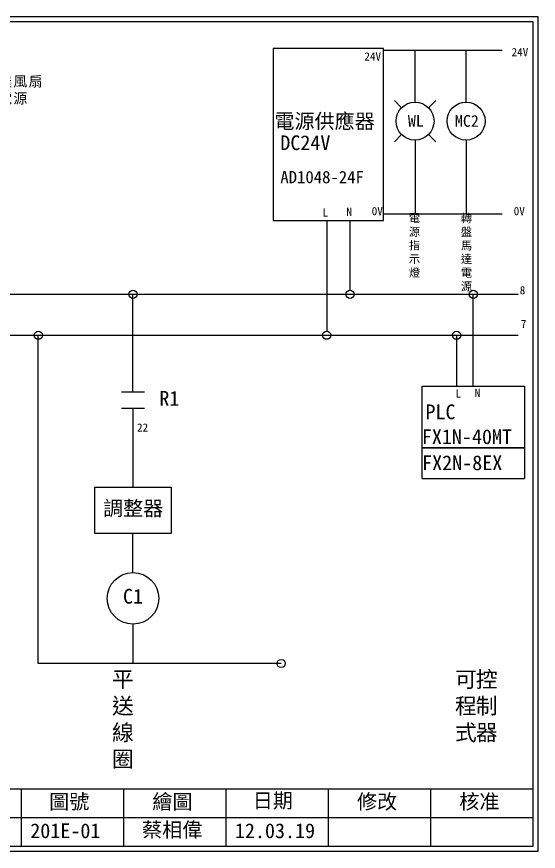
# Model space of a CAD drawing. Extents: x 10 to 297, y 3 to 207.
# Drawn here: x 169.5 to 297, y 3 to 207 of the extents above; entities that cross this region are included whole.
import ezdxf
from ezdxf.enums import TextEntityAlignment as Align

# ---------------------------------------------------------------- set-up
doc = ezdxf.new("R2010")
doc.units = 0
doc.layers.get('0').update_dxf_attribs({"linetype": 'CONTINUOUS'})
doc.layers.add('圖框層', color=7, linetype='CONTINUOUS')
doc.layers.add('標尺寸層', color=3, linetype='CONTINUOUS')
doc.styles.add('CNS', font='romanc.shx', dxfattribs={"bigfont": 'chineset.shx'})
doc.styles.add('STSL', font='KAIU.TTF')
doc.styles.add('標楷體', font='KAIU.TTF')

msp = doc.modelspace()

# ---------------------------------------------------------------- linework, layer by layer
for p, q in [((259.19, 199.2), (232.19, 199.2)), ((232.19, 199.2), (232.19, 157.2)), ((259.19, 157.2), (259.19, 199.2)), ((288.16, 198.67), (259.19, 198.67)), ((266.88, 189.99), (266.88, 198.67)), ((279.35, 189.99), (279.35, 198.67)), ((266.88, 186.09), (266.88, 189.99)), ((279.35, 186.09), (279.35, 189.99)), ((263.6, 184.73), (261.83, 186.5)), ((270.16, 184.73), (271.93, 186.5)), ((263.6, 178.17), (261.83, 176.4)), ((270.16, 178.17), (271.93, 176.4)), ((266.88, 176.81), (266.88, 172.86)), ((279.35, 176.81), (279.35, 172.86)), ((266.88, 172.86), (266.88, 158.72)), ((279.35, 172.86), (279.35, 158.72)), ((232.19, 157.2), (255.19, 157.2)), ((245.3, 157.2), (245.3, 130.12)), ((250.97, 157.2), (250.97, 140.12)), ((255.19, 157.2), (259.19, 157.2)), ((288.16, 158.72), (259.19, 158.72)), ((165.27, 139.12), (292.09, 139.12)), ((197.96, 115.27), (197.96, 139.12)), ((281.11, 116.64), (281.11, 139.12)), ((165.27, 129.12), (292.09, 129.12)), ((268.61, 116.64), (293.61, 116.64)), ((268.61, 101.64), (268.61, 116.64)), ((293.61, 116.64), (293.61, 101.64)), ((197.96, 111.3), (197.96, 91.96)), ((293.61, 101.64), (268.61, 101.64)), ((268.61, 101.64), (293.61, 101.64)), ((268.61, 94.14), (268.61, 101.64)), ((293.61, 101.64), (293.61, 94.14)), ((197.96, 71.11), (197.96, 80.64)), ((197.96, 58.51), (197.96, 48.91))]:
    msp.add_line(p, q)
msp.add_lwpolyline([(188.63, 91.96), (207.29, 91.96), (207.29, 80.64), (188.63, 80.64)], close=True)
for centre, radius in [((266.88, 181.45), 4.64), ((279.35, 181.45), 4.64), ((250.97, 139.12), 1), ((245.3, 129.12), 1), ((197.96, 64.81), 6.3)]:
    msp.add_circle(centre, radius)
at = {"layer": '圖框層', "color": 7}
for p, q in [((297, 206.97), (10, 206.97)), ((297, 3), (297, 206.97)), ((295.75, 205.72), (11.25, 205.72)), ((295.75, 4.25), (295.75, 205.72)), ((11.25, 18.25), (295.75, 18.25)), ((170.75, 4.25), (170.75, 18.25)), ((195.75, 4.25), (195.75, 18.25)), ((220.75, 4.25), (220.75, 18.25)), ((245.75, 4.25), (245.75, 18.25)), ((270.75, 4.25), (270.75, 18.25)), ((145.75, 11.25), (295.75, 11.25)), ((11.25, 4.25), (295.75, 4.25)), ((10, 3), (297, 3))]:
    msp.add_line(p, q, dxfattribs=at)
at = {"layer": '標尺寸層', "color": 7}
for p, q in [((174.83, 48.91), (174.83, 129.12)), ((277.03, 129.15), (277.03, 116.64)), ((195.17, 115.27), (200.74, 115.27)), ((195.17, 111.3), (200.74, 111.3)), ((268.61, 94.14), (293.61, 94.14)), ((234.17, 48.91), (174.83, 48.91))]:
    msp.add_line(p, q, dxfattribs=at)
for centre in [(197.96, 139.12), (281.11, 139.12), (174.83, 129.12), (277.03, 129.12), (234.17, 48.91)]:
    msp.add_circle(centre, 1, dxfattribs=at)

# ---------------------------------------------------------------- texts
at = {"color": 7}
for s, p in [('WL', (267.08, 181.5)), ('MC2', (279.55, 181.5))]:
    msp.add_text(s, height=2.856, dxfattribs=at).set_placement(p, align=Align.MIDDLE_CENTER)
at = {"color": 0, "insert": (168.72, 192.42), "char_height": 2.5, "width": 17.0736, "attachment_point": 2, "style": '標楷體'}
msp.add_mtext('{\\T1.1;馬達風扇電源}', dxfattribs=at)
at = {"layer": '圖框層', "color": 4, "style": 'STSL'}
for s, height, p in [('24V', 2, (254.49, 196.26)), ('24V', 2, (290.47, 197.32)), ('電源供應器', 3.6, (232.5, 179.63)), ('DC24V', 3.6, (233.96, 174.37)), ('AD1048-24F', 3, (233.97, 166.28)), ('L', 2, (244.26, 158.11)), ('N', 2, (250.12, 158.26)), ('0V', 2, (256.29, 158.46)), ('0V', 2, (290.99, 158.46)), ('8', 2, (292.46, 139.12)), ('7', 2, (292.73, 130.9)), ('R1', 3.6, (204.4, 111.9)), ('L', 2, (276.8, 113.88)), ('N', 2, (281.44, 114.06)), ('PLC', 3.6, (269.42, 108.6)), ('22', 2, (198.94, 105.57)), ('FX1N-40MT', 3.6, (268.54, 102.53)), ('FX2N-8EX', 3.6, (268.61, 96.15)), ('調整器', 3.6, (190.64, 85.02)), ('C1', 3.6, (195.51, 63.53)), ('圖號', 3.6, (177.47, 13.34)), ('繪圖', 3.6, (202.69, 13.34)), ('日期', 3.6, (227.22, 13.59)), ('修改', 3.6, (252.69, 13.34)), ('核准', 3.6, (277.69, 13.34)), ('蔡相偉', 3.6, (200.18, 6.47)), ('201E-01', 3.6, (172.86, 6.22)), ('12.03.19', 3.6, (222.86, 6.22))]:
    msp.add_text(s, height=height, dxfattribs=at).set_placement(p)
at = {"layer": '標尺寸層', "color": 7, "attachment_point": 1, "style": 'CNS'}
for s, insert, char_height, width in [('{\\fDFKai-SB|b0|i0|c136|p65;電\\P源指示燈}', (265.39, 158.72), 2, 4.1392), ('{\\fDFKai-SB|b0|i0|c136|p65;轉盤馬達電源}', (278.09, 158.72), 2, 4.1392), ('{\\fDFKai-SB|b0|i0|c136|p65;平送線圈}', (192.84, 46.99), 3.9, 5.4243), ('{\\fDFKai-SB|b0|i0|c136|p65;可程式}', (276.64, 46.99), 3.9, 5.4243), ('{\\fDFKai-SB|b0|i0|c136|p65;控制器}', (281.73, 46.99), 3.9, 5.4243)]:
    msp.add_mtext(s, dxfattribs=dict(at, insert=insert, char_height=char_height, width=width))

doc.saveas('drawing.dxf')
